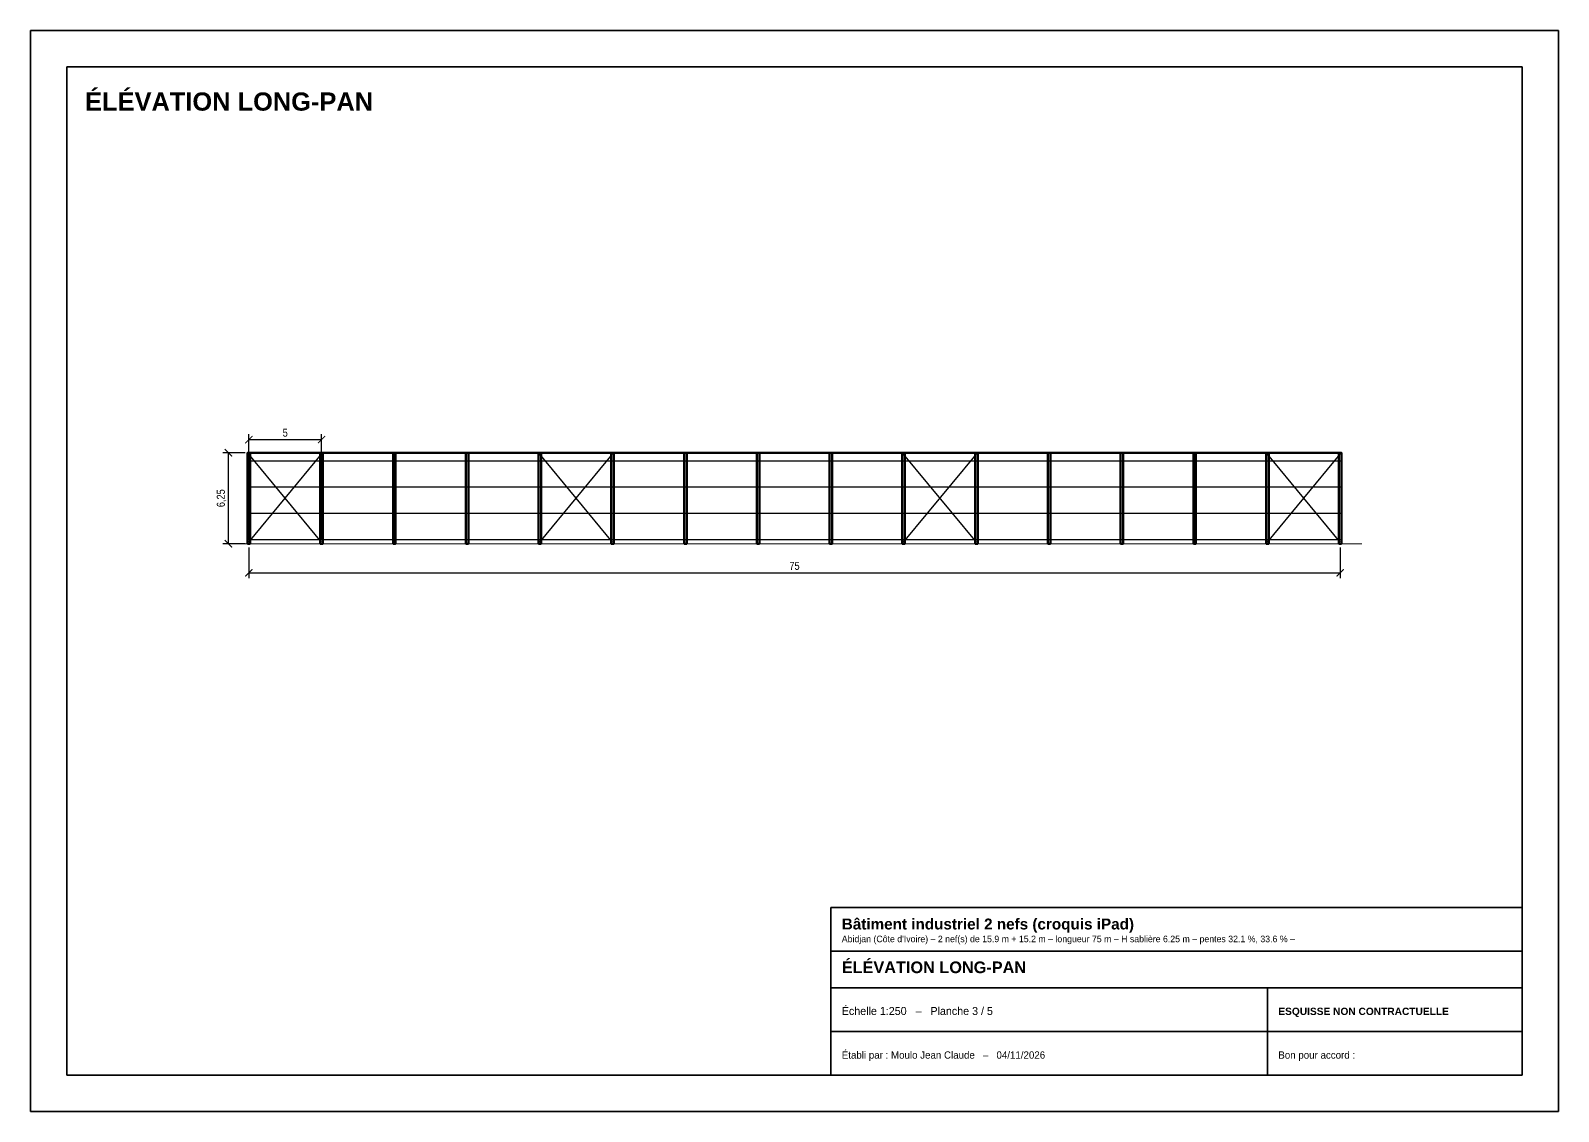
# Model space of a CAD drawing. Header units: metres. Extents: x 0 to 458, y 0 to 74.
# Drawn here: x 176.2 to 281.2, y 0 to 74.2 of the extents above; entities that cross this region are included whole.
import ezdxf

# ---------------------------------------------------------------- set-up
doc = ezdxf.new("R2010")
doc.units = ezdxf.units.M
for name, color, linetype, lineweight in [('CARTOUCHE', 7, 'Continuous', 35), ('CHARPENTE', 5, 'Continuous', 50), ('CHARPENTE_SECOND', 4, 'Continuous', 25), ('CONTREVENTEMENT', 30, 'Continuous', 25), ('COTES', 7, 'Continuous', 18), ('TEXTE', 7, 'Continuous', 18)]:
    doc.layers.add(name, color=color, linetype=linetype, lineweight=lineweight)
doc.styles.add('GRAS', font='arialbd.ttf')
doc.styles.add('OpenSansCondensed-Light', font='OpenSansCondensed-Light.ttf')
doc.dimstyles.new('COTES_250', dxfattribs={"dimtxt": 0.55, "dimasz": 0.5, "dimexe": 0.375, "dimexo": 0.25, "dimgap": 0.2, "dimtad": 1, "dimzin": 12, "dimtxsty": 'OpenSansCondensed-Light', "dimblk": 'ARCHTICK', "dimcen": 2.5, "dimazin": 3, "dimtfac": 0.5, "dimtmove": 2, "dimatfit": 3})

# ---------------------------------------------------------------- blocks, each defined once
blk = doc.blocks.new('_ARCHTICK')
at = {"color": 0, "linetype": 'BYBLOCK', "const_width": 0.15}
blk.add_lwpolyline([(-0.5, -0.5), (0.5, 0.5)], dxfattribs=at)

msp = doc.modelspace()

# ---------------------------------------------------------------- linework, layer by layer
at = {"layer": 'CARTOUCHE'}
for p, q in [((231.25, 11), (278.75, 11)), ((231.25, 8.5), (278.75, 8.5)), ((261.25, 2.5), (261.25, 8.5)), ((231.25, 5.5), (278.75, 5.5))]:
    msp.add_line(p, q, dxfattribs=at)
for points in [[(176.25, 0), (281.25, 0), (281.25, 74.25), (176.25, 74.25)], [(178.75, 2.5), (278.75, 2.5), (278.75, 71.75), (178.75, 71.75)], [(231.25, 2.5), (278.75, 2.5), (278.75, 14), (231.25, 14)]]:
    msp.add_lwpolyline(points, close=True, dxfattribs=at)
at = {"layer": 'CHARPENTE'}
msp.add_line((191.25, 45.25), (266.25, 45.25), dxfattribs=at)
for points in [[(191.16, 39), (191.34, 39), (191.34, 45.25), (191.16, 45.25)], [(196.16, 39), (196.34, 39), (196.34, 45.25), (196.16, 45.25)], [(201.16, 39), (201.34, 39), (201.34, 45.25), (201.16, 45.25)], [(206.16, 39), (206.34, 39), (206.34, 45.25), (206.16, 45.25)], [(211.16, 39), (211.34, 39), (211.34, 45.25), (211.16, 45.25)], [(216.16, 39), (216.34, 39), (216.34, 45.25), (216.16, 45.25)], [(221.16, 39), (221.34, 39), (221.34, 45.25), (221.16, 45.25)], [(226.16, 39), (226.34, 39), (226.34, 45.25), (226.16, 45.25)], [(231.16, 39), (231.34, 39), (231.34, 45.25), (231.16, 45.25)], [(236.16, 39), (236.34, 39), (236.34, 45.25), (236.16, 45.25)], [(241.16, 39), (241.34, 39), (241.34, 45.25), (241.16, 45.25)], [(246.16, 39), (246.34, 39), (246.34, 45.25), (246.16, 45.25)], [(251.16, 39), (251.34, 39), (251.34, 45.25), (251.16, 45.25)], [(256.16, 39), (256.34, 39), (256.34, 45.25), (256.16, 45.25)], [(261.16, 39), (261.34, 39), (261.34, 45.25), (261.16, 45.25)], [(266.16, 39), (266.34, 39), (266.34, 45.25), (266.16, 45.25)]]:
    msp.add_lwpolyline(points, close=True, dxfattribs=at)
at = {"layer": 'CHARPENTE_SECOND'}
for p, q in [((191.25, 44.7), (266.25, 44.7)), ((191.25, 42.9), (266.25, 42.9)), ((191.25, 41.1), (266.25, 41.1)), ((191.25, 39.3), (266.25, 39.3))]:
    msp.add_line(p, q, dxfattribs=at)
at = {"layer": 'CONTREVENTEMENT'}
for p, q in [((191.25, 39.1), (196.25, 45.15)), ((196.25, 39.1), (191.25, 45.15)), ((211.25, 39.1), (216.25, 45.15)), ((216.25, 39.1), (211.25, 45.15)), ((236.25, 39.1), (241.25, 45.15)), ((241.25, 39.1), (236.25, 45.15)), ((261.25, 39.1), (266.25, 45.15)), ((266.25, 39.1), (261.25, 45.15))]:
    msp.add_line(p, q, dxfattribs=at)
at = {"layer": 'TEXTE'}
msp.add_line((189.75, 39), (267.75, 39), dxfattribs=at)

# ---------------------------------------------------------------- texts
at = {"layer": 'TEXTE', "style": 'GRAS'}
for s, height, p in [('ÉLÉVATION LONG-PAN', 1.25, (180, 68.75)), ('Bâtiment industriel 2 nefs (croquis iPad)', 0.75, (232, 12.5)), ('ÉLÉVATION LONG-PAN', 0.8, (232, 9.5)), ('ESQUISSE NON CONTRACTUELLE', 0.5, (262, 6.625))]:
    msp.add_text(s, height=height, dxfattribs=at).set_placement(p)
at = {"layer": 'TEXTE'}
for s, height, p in [("Abidjan (Côte d'Ivoire) – 2 nef(s) de 15.9 m + 15.2 m – longueur 75 m – H sablière 6.25 m – pentes 32.1 %, 33.6 % – ", 0.45, (232, 11.625)), ('Échelle 1:250   –   Planche 3 / 5', 0.55, (232, 6.625)), ('Établi par : Moulo Jean Claude   –   04/11/2026', 0.5, (232, 3.625)), ('Bon pour accord :', 0.5, (262, 3.625))]:
    msp.add_text(s, height=height, dxfattribs=at).set_placement(p)

# ---------------------------------------------------------------- dimensions: what is measured, and where the dimension line sits
at = {"layer": 'COTES'}
for base, p2 in [((191.25, 46.15), (196.25, 39)), ((191.25, 37), (266.25, 39))]:
    msp.add_linear_dim(base=base, p1=(191.25, 39), p2=p2, dimstyle='COTES_250', dxfattribs=at).render()
msp.add_linear_dim(base=(189.85, 39), p1=(191.25, 39), p2=(191.25, 45.25), angle=90, dimstyle='COTES_250', dxfattribs=at).render()

doc.saveas('drawing.dxf')
